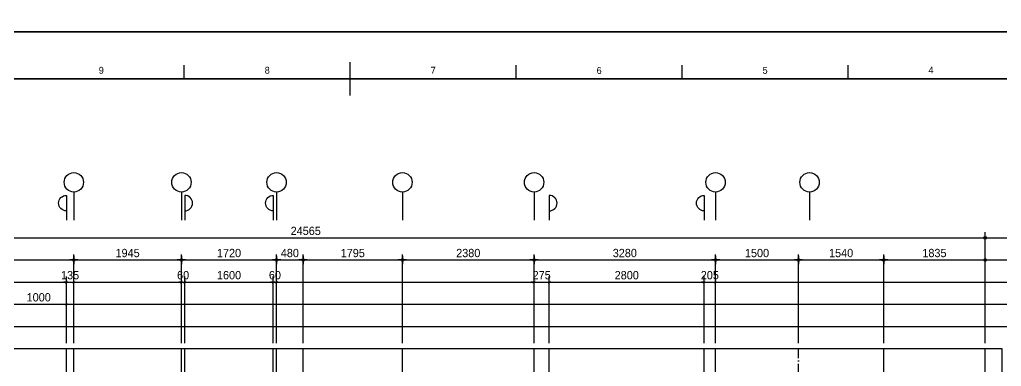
# Model space of a CAD drawing. Header units: millimetres. Extents: x -24416 to 92204, y -190080 to 23760.
# Drawn here: x 15074 to 32821, y -77325 to -71060 of the extents above; entities that cross this region are included whole.
import ezdxf
from ezdxf.enums import TextEntityAlignment as Align

# ---------------------------------------------------------------- set-up
doc = ezdxf.new("R2010")
doc.units = ezdxf.units.MM
doc.header["$LTSCALE"] = 50
doc.linetypes.add('AUDIT_D_220706163347-0', pattern=[0])
doc.linetypes.add('CEN', pattern=[62, 60, -1, 0, -1])
doc.layers.get('defpoints').update_dxf_attribs({"color": 139})
for name, color, linetype in [('A-치수', 7, 'AUDIT_D_220706163347-0'), ('AA-BORD-FORM', 7, 'Continuous'), ('AA-BORD-TEXT', 3, 'Continuous'), ('AA-XXXX-DIMS', 7, 'Continuous'), ('CEN_CON', 1, 'CEN'), ('DIM', 7, 'AUDIT_D_220706163347-0')]:
    doc.layers.add(name, color=color, linetype=linetype)
doc.layers.add('AA-XXXX-MC', color=153, linetype='AUDIT_D_220706163347-0', plot=False)
doc.styles.add('HAUD01', font='Dotum.ttf')
doc.styles.add('맑은고딕', font='malgun.ttf', dxfattribs={"width": 0.9})
doc.dimstyles.new('DIM-50', dxfattribs={"dimscale": 50, "dimtxt": 3, "dimasz": 1, "dimexe": 2, "dimexo": 2, "dimgap": 1, "dimtad": 1, "dimdec": 0, "dimzin": 0, "dimdsep": 46, "dimtxsty": '맑은고딕', "dimblk1": 'DIMDOT', "dimblk2": 'DIMDOT', "dimsah": 1, "dimcen": 0.09, "dimdle": 2, "dimclrd": 7, "dimclre": 7, "dimclrt": 3, "dimadec": 0, "dimazin": 0, "dimtfac": 1, "dimtdec": 0, "dimtix": 1, "dimtmove": 2, "dimatfit": 3, "dimldrblk": 'DIMDOT', "dimfxl": 1, "dimtolj": 1, "dimtzin": 0, "dimarcsym": 0})
doc.dimstyles.new('MCDIM-50', dxfattribs={"dimscale": 50, "dimtxt": 3, "dimasz": 1, "dimexe": 2, "dimexo": 2, "dimgap": 1, "dimtad": 1, "dimdec": 0, "dimzin": 0, "dimdsep": 46, "dimtxsty": '맑은고딕', "dimblk1": 'ARCHTICK', "dimblk2": 'ARCHTICK', "dimsah": 1, "dimcen": 0.09, "dimdle": 2, "dimclrd": 7, "dimclre": 7, "dimclrt": 3, "dimadec": 0, "dimazin": 0, "dimtfac": 1, "dimtdec": 0, "dimtix": 1, "dimtmove": 2, "dimatfit": 3, "dimldrblk": 'ARCHTICK', "dimfxl": 1, "dimtolj": 1, "dimtzin": 0, "dimarcsym": 0})

# ---------------------------------------------------------------- blocks, each defined once
blk = doc.blocks.new('_ArchTick')
at = {"color": 0, "linetype": 'ByBlock', "const_width": 0.15}
blk.add_lwpolyline([(-0.5, -0.5), (0.5, 0.5)], dxfattribs=at)
blk = doc.blocks.new('*D43')
at = {"layer": 'defpoints', "color": 0, "linetype": 'ByBlock', "transparency": 16777216}
for p in [(15919, -99963), (14919, -100763), (15919, -100763)]:
    blk.add_point(p, dxfattribs=at)
at = {"layer": 'DIM', "color": 7, "linetype": 'ByBlock', "lineweight": -2, "transparency": 16777216}
for p, q in [((14919, -100663), (14919, -99863)), ((15919, -100663), (15919, -99863)), ((14819, -99963), (16019, -99963))]:
    blk.add_line(p, q, dxfattribs=at)
at = {"layer": 'DIM', "color": 7, "linetype": 'ByBlock', "lineweight": -2, "transparency": 16777216, "xscale": 50, "yscale": 50, "zscale": 50, "rotation": 180}
blk.add_blockref('_ArchTick', (14919, -99963), dxfattribs=at)
at = {"layer": 'DIM', "color": 7, "linetype": 'ByBlock', "lineweight": -2, "transparency": 16777216, "xscale": 50, "yscale": 50, "zscale": 50}
blk.add_blockref('_ArchTick', (15919, -99963), dxfattribs=at)
at = {"layer": 'DIM', "color": 3, "linetype": 'ByBlock', "transparency": 16777216, "insert": (15419, -99838), "char_height": 150, "attachment_point": 5, "style": 'HAUD01'}
blk.add_mtext('\\A1;1000', dxfattribs=at)
blk = doc.blocks.new('중심')
at = {"layer": 'DIM'}
blk.add_line((-350, 0), (0, 0), dxfattribs=at)
blk.add_circle((-470, 0), 120, dxfattribs=at)
blk = doc.blocks.new('DIMDOT')
at = {"layer": 'AA-XXXX-DIMS'}
for p, q in [((-1.5, 0), (1.5, 0)), ((0, -1.5), (0, 1.5))]:
    blk.add_line(p, q, dxfattribs=at)
for radius in [0.5, 0.25]:
    blk.add_circle((0, 0), radius, dxfattribs=at)
blk = doc.blocks.new('*D107')
at = {"layer": 'defpoints', "color": 0, "transparency": 16777216}
for p in [(16054, -99163), (12514, -100763), (16054, -100763)]:
    blk.add_point(p, dxfattribs=at)
at = {"layer": 'DIM', "color": 7, "lineweight": -2, "transparency": 16777216}
for p, q in [((12514, -100663), (12514, -99063)), ((12564, -99163), (16004, -99163)), ((16054, -100663), (16054, -99063))]:
    blk.add_line(p, q, dxfattribs=at)
at = {"layer": 'DIM', "color": 7, "lineweight": -2, "transparency": 16777216, "xscale": 50, "yscale": 50, "zscale": 50, "rotation": 180}
blk.add_blockref('DIMDOT', (12514, -99163), dxfattribs=at)
at = {"layer": 'DIM', "color": 7, "lineweight": -2, "transparency": 16777216, "xscale": 50, "yscale": 50, "zscale": 50}
blk.add_blockref('DIMDOT', (16054, -99163), dxfattribs=at)
at = {"layer": 'DIM', "color": 3, "transparency": 16777216, "insert": (14284, -99038), "char_height": 150, "attachment_point": 5, "style": 'HAUD01'}
blk.add_mtext('\\A1;3540', dxfattribs=at)
blk = doc.blocks.new('*D108')
at = {"layer": 'defpoints', "color": 0, "transparency": 16777216}
for p in [(17999, -99163), (16054, -100763), (17999, -100763)]:
    blk.add_point(p, dxfattribs=at)
at = {"layer": 'DIM', "color": 7, "lineweight": -2, "transparency": 16777216}
for p, q in [((16054, -100663), (16054, -99063)), ((16104, -99163), (17949, -99163)), ((17999, -100663), (17999, -99063))]:
    blk.add_line(p, q, dxfattribs=at)
at = {"layer": 'DIM', "color": 7, "lineweight": -2, "transparency": 16777216, "xscale": 50, "yscale": 50, "zscale": 50, "rotation": 180}
blk.add_blockref('DIMDOT', (16054, -99163), dxfattribs=at)
at = {"layer": 'DIM', "color": 7, "lineweight": -2, "transparency": 16777216, "xscale": 50, "yscale": 50, "zscale": 50}
blk.add_blockref('DIMDOT', (17999, -99163), dxfattribs=at)
at = {"layer": 'DIM', "color": 3, "transparency": 16777216, "insert": (17026, -99038), "char_height": 150, "attachment_point": 5, "style": 'HAUD01'}
blk.add_mtext('\\A1;1945', dxfattribs=at)
blk = doc.blocks.new('*D109')
at = {"layer": 'defpoints', "color": 0, "transparency": 16777216}
for p in [(19719, -99163), (17999, -100763), (19719, -100763)]:
    blk.add_point(p, dxfattribs=at)
at = {"layer": 'DIM', "color": 7, "lineweight": -2, "transparency": 16777216}
for p, q in [((17999, -100663), (17999, -99063)), ((18049, -99163), (19669, -99163)), ((19719, -100663), (19719, -99063))]:
    blk.add_line(p, q, dxfattribs=at)
at = {"layer": 'DIM', "color": 7, "lineweight": -2, "transparency": 16777216, "xscale": 50, "yscale": 50, "zscale": 50, "rotation": 180}
blk.add_blockref('DIMDOT', (17999, -99163), dxfattribs=at)
at = {"layer": 'DIM', "color": 7, "lineweight": -2, "transparency": 16777216, "xscale": 50, "yscale": 50, "zscale": 50}
blk.add_blockref('DIMDOT', (19719, -99163), dxfattribs=at)
at = {"layer": 'DIM', "color": 3, "transparency": 16777216, "insert": (18859, -99038), "char_height": 150, "attachment_point": 5, "style": 'HAUD01'}
blk.add_mtext('\\A1;1720', dxfattribs=at)
blk = doc.blocks.new('*D110')
at = {"layer": 'defpoints', "color": 0, "transparency": 16777216}
for p in [(20199, -99163), (19719, -100763), (20199, -100763)]:
    blk.add_point(p, dxfattribs=at)
at = {"layer": 'DIM', "color": 7, "lineweight": -2, "transparency": 16777216}
for p, q in [((19719, -100663), (19719, -99063)), ((19769, -99163), (20149, -99163)), ((20199, -100663), (20199, -99063))]:
    blk.add_line(p, q, dxfattribs=at)
at = {"layer": 'DIM', "color": 7, "lineweight": -2, "transparency": 16777216, "xscale": 50, "yscale": 50, "zscale": 50, "rotation": 180}
blk.add_blockref('DIMDOT', (19719, -99163), dxfattribs=at)
at = {"layer": 'DIM', "color": 7, "lineweight": -2, "transparency": 16777216, "xscale": 50, "yscale": 50, "zscale": 50}
blk.add_blockref('DIMDOT', (20199, -99163), dxfattribs=at)
at = {"layer": 'DIM', "color": 3, "transparency": 16777216, "insert": (19959, -99038), "char_height": 150, "attachment_point": 5, "style": 'HAUD01'}
blk.add_mtext('\\A1;480', dxfattribs=at)
blk = doc.blocks.new('*D111')
at = {"layer": 'defpoints', "color": 0, "transparency": 16777216}
for p in [(21994, -99163), (20199, -100763), (21994, -100763)]:
    blk.add_point(p, dxfattribs=at)
at = {"layer": 'DIM', "color": 7, "lineweight": -2, "transparency": 16777216}
for p, q in [((20199, -100663), (20199, -99063)), ((20249, -99163), (21944, -99163)), ((21994, -100663), (21994, -99063))]:
    blk.add_line(p, q, dxfattribs=at)
at = {"layer": 'DIM', "color": 7, "lineweight": -2, "transparency": 16777216, "xscale": 50, "yscale": 50, "zscale": 50, "rotation": 180}
blk.add_blockref('DIMDOT', (20199, -99163), dxfattribs=at)
at = {"layer": 'DIM', "color": 7, "lineweight": -2, "transparency": 16777216, "xscale": 50, "yscale": 50, "zscale": 50}
blk.add_blockref('DIMDOT', (21994, -99163), dxfattribs=at)
at = {"layer": 'DIM', "color": 3, "transparency": 16777216, "insert": (21096, -99038), "char_height": 150, "attachment_point": 5, "style": 'HAUD01'}
blk.add_mtext('\\A1;1795', dxfattribs=at)
blk = doc.blocks.new('*D112')
at = {"layer": 'defpoints', "color": 0, "transparency": 16777216}
for p in [(24374, -99163), (21994, -100763), (24374, -100763)]:
    blk.add_point(p, dxfattribs=at)
at = {"layer": 'DIM', "color": 7, "lineweight": -2, "transparency": 16777216}
for p, q in [((21994, -100663), (21994, -99063)), ((22044, -99163), (24324, -99163)), ((24374, -100663), (24374, -99063))]:
    blk.add_line(p, q, dxfattribs=at)
at = {"layer": 'DIM', "color": 7, "lineweight": -2, "transparency": 16777216, "xscale": 50, "yscale": 50, "zscale": 50, "rotation": 180}
blk.add_blockref('DIMDOT', (21994, -99163), dxfattribs=at)
at = {"layer": 'DIM', "color": 7, "lineweight": -2, "transparency": 16777216, "xscale": 50, "yscale": 50, "zscale": 50}
blk.add_blockref('DIMDOT', (24374, -99163), dxfattribs=at)
at = {"layer": 'DIM', "color": 3, "transparency": 16777216, "insert": (23184, -99038), "char_height": 150, "attachment_point": 5, "style": 'HAUD01'}
blk.add_mtext('\\A1;2380', dxfattribs=at)
blk = doc.blocks.new('*D113')
at = {"layer": 'defpoints', "color": 0, "transparency": 16777216}
for p in [(27654, -99163), (24374, -100763), (27654, -100763)]:
    blk.add_point(p, dxfattribs=at)
at = {"layer": 'DIM', "color": 7, "lineweight": -2, "transparency": 16777216}
for p, q in [((24374, -100663), (24374, -99063)), ((24424, -99163), (27604, -99163)), ((27654, -100663), (27654, -99063))]:
    blk.add_line(p, q, dxfattribs=at)
at = {"layer": 'DIM', "color": 7, "lineweight": -2, "transparency": 16777216, "xscale": 50, "yscale": 50, "zscale": 50, "rotation": 180}
blk.add_blockref('DIMDOT', (24374, -99163), dxfattribs=at)
at = {"layer": 'DIM', "color": 7, "lineweight": -2, "transparency": 16777216, "xscale": 50, "yscale": 50, "zscale": 50}
blk.add_blockref('DIMDOT', (27654, -99163), dxfattribs=at)
at = {"layer": 'DIM', "color": 3, "transparency": 16777216, "insert": (26014, -99038), "char_height": 150, "attachment_point": 5, "style": 'HAUD01'}
blk.add_mtext('\\A1;3280', dxfattribs=at)
blk = doc.blocks.new('*D114')
at = {"layer": 'defpoints', "color": 0, "transparency": 16777216}
for p in [(29154, -99163), (27654, -100763), (29154, -100763)]:
    blk.add_point(p, dxfattribs=at)
at = {"layer": 'DIM', "color": 7, "lineweight": -2, "transparency": 16777216}
for p, q in [((27654, -100663), (27654, -99063)), ((27704, -99163), (29104, -99163)), ((29154, -100663), (29154, -99063))]:
    blk.add_line(p, q, dxfattribs=at)
at = {"layer": 'DIM', "color": 7, "lineweight": -2, "transparency": 16777216, "xscale": 50, "yscale": 50, "zscale": 50, "rotation": 180}
blk.add_blockref('DIMDOT', (27654, -99163), dxfattribs=at)
at = {"layer": 'DIM', "color": 7, "lineweight": -2, "transparency": 16777216, "xscale": 50, "yscale": 50, "zscale": 50}
blk.add_blockref('DIMDOT', (29154, -99163), dxfattribs=at)
at = {"layer": 'DIM', "color": 3, "transparency": 16777216, "insert": (28404, -99038), "char_height": 150, "attachment_point": 5, "style": 'HAUD01'}
blk.add_mtext('\\A1;1500', dxfattribs=at)
blk = doc.blocks.new('*D115')
at = {"layer": 'defpoints', "color": 0, "transparency": 16777216}
for p in [(30694, -99163), (29154, -100763), (30694, -100763)]:
    blk.add_point(p, dxfattribs=at)
at = {"layer": 'DIM', "color": 7, "lineweight": -2, "transparency": 16777216}
for p, q in [((29154, -100663), (29154, -99063)), ((29204, -99163), (30644, -99163)), ((30694, -100663), (30694, -99063))]:
    blk.add_line(p, q, dxfattribs=at)
at = {"layer": 'DIM', "color": 7, "lineweight": -2, "transparency": 16777216, "xscale": 50, "yscale": 50, "zscale": 50, "rotation": 180}
blk.add_blockref('DIMDOT', (29154, -99163), dxfattribs=at)
at = {"layer": 'DIM', "color": 7, "lineweight": -2, "transparency": 16777216, "xscale": 50, "yscale": 50, "zscale": 50}
blk.add_blockref('DIMDOT', (30694, -99163), dxfattribs=at)
at = {"layer": 'DIM', "color": 3, "transparency": 16777216, "insert": (29924, -99038), "char_height": 150, "attachment_point": 5, "style": 'HAUD01'}
blk.add_mtext('\\A1;1540', dxfattribs=at)
blk = doc.blocks.new('*D116')
at = {"layer": 'defpoints', "color": 0, "transparency": 16777216}
for p in [(32529, -99163), (30694, -100763), (32529, -100763)]:
    blk.add_point(p, dxfattribs=at)
at = {"layer": 'DIM', "color": 7, "lineweight": -2, "transparency": 16777216}
for p, q in [((30694, -100663), (30694, -99063)), ((30744, -99163), (32479, -99163)), ((32529, -100663), (32529, -99063))]:
    blk.add_line(p, q, dxfattribs=at)
at = {"layer": 'DIM', "color": 7, "lineweight": -2, "transparency": 16777216, "xscale": 50, "yscale": 50, "zscale": 50, "rotation": 180}
blk.add_blockref('DIMDOT', (30694, -99163), dxfattribs=at)
at = {"layer": 'DIM', "color": 7, "lineweight": -2, "transparency": 16777216, "xscale": 50, "yscale": 50, "zscale": 50}
blk.add_blockref('DIMDOT', (32529, -99163), dxfattribs=at)
at = {"layer": 'DIM', "color": 3, "transparency": 16777216, "insert": (31611, -99038), "char_height": 150, "attachment_point": 5, "style": 'HAUD01'}
blk.add_mtext('\\A1;1835', dxfattribs=at)
blk = doc.blocks.new('*D117')
at = {"layer": 'defpoints', "color": 0, "transparency": 16777216}
for p in [(32529, -98763), (7964, -100763), (32529, -100763)]:
    blk.add_point(p, dxfattribs=at)
at = {"layer": 'DIM', "color": 7, "lineweight": -2, "transparency": 16777216}
for p, q in [((7964, -100663), (7964, -98663)), ((32529, -100663), (32529, -98663)), ((8014, -98763), (32479, -98763))]:
    blk.add_line(p, q, dxfattribs=at)
at = {"layer": 'DIM', "color": 7, "lineweight": -2, "transparency": 16777216, "xscale": 50, "yscale": 50, "zscale": 50, "rotation": 180}
blk.add_blockref('DIMDOT', (7964, -98763), dxfattribs=at)
at = {"layer": 'DIM', "color": 7, "lineweight": -2, "transparency": 16777216, "xscale": 50, "yscale": 50, "zscale": 50}
blk.add_blockref('DIMDOT', (32529, -98763), dxfattribs=at)
at = {"layer": 'DIM', "color": 3, "transparency": 16777216, "insert": (20246, -98638), "char_height": 150, "attachment_point": 5, "style": 'HAUD01'}
blk.add_mtext('\\A1;24565', dxfattribs=at)
blk = doc.blocks.new('*D122')
at = {"layer": 'defpoints', "color": 0, "linetype": 'ByBlock', "transparency": 16777216}
for p in [(15919, -99563), (12719, -100763), (15919, -100763)]:
    blk.add_point(p, dxfattribs=at)
at = {"layer": 'DIM', "color": 7, "linetype": 'ByBlock', "lineweight": -2, "transparency": 16777216}
for p, q in [((12719, -100663), (12719, -99463)), ((15919, -100663), (15919, -99463)), ((12619, -99563), (16019, -99563))]:
    blk.add_line(p, q, dxfattribs=at)
at = {"layer": 'DIM', "color": 7, "linetype": 'ByBlock', "lineweight": -2, "transparency": 16777216, "xscale": 50, "yscale": 50, "zscale": 50, "rotation": 180}
blk.add_blockref('_ArchTick', (12719, -99563), dxfattribs=at)
at = {"layer": 'DIM', "color": 7, "linetype": 'ByBlock', "lineweight": -2, "transparency": 16777216, "xscale": 50, "yscale": 50, "zscale": 50}
blk.add_blockref('_ArchTick', (15919, -99563), dxfattribs=at)
at = {"layer": 'DIM', "color": 3, "linetype": 'ByBlock', "transparency": 16777216, "insert": (14319, -99438), "char_height": 150, "attachment_point": 5, "style": 'HAUD01'}
blk.add_mtext('\\A1;3200', dxfattribs=at)
blk = doc.blocks.new('*D123')
at = {"layer": 'defpoints', "color": 0, "linetype": 'ByBlock', "transparency": 16777216}
for p in [(16054, -99563), (15919, -100763), (16054, -100763)]:
    blk.add_point(p, dxfattribs=at)
at = {"layer": 'DIM', "color": 7, "linetype": 'ByBlock', "lineweight": -2, "transparency": 16777216}
for p, q in [((15919, -100663), (15919, -99463)), ((16054, -100663), (16054, -99463)), ((15919, -99563), (15869, -99563)), ((15919, -99563), (16054, -99563)), ((16054, -99563), (16104, -99563))]:
    blk.add_line(p, q, dxfattribs=at)
at = {"layer": 'DIM', "color": 7, "linetype": 'ByBlock', "lineweight": -2, "transparency": 16777216, "xscale": 50, "yscale": 50, "zscale": 50}
blk.add_blockref('_ArchTick', (15919, -99563), dxfattribs=at)
at = {"layer": 'DIM', "color": 7, "linetype": 'ByBlock', "lineweight": -2, "transparency": 16777216, "xscale": 50, "yscale": 50, "zscale": 50, "rotation": 180}
blk.add_blockref('_ArchTick', (16054, -99563), dxfattribs=at)
at = {"layer": 'DIM', "color": 3, "linetype": 'ByBlock', "transparency": 16777216, "insert": (15986, -99438), "char_height": 150, "attachment_point": 5, "style": 'HAUD01'}
blk.add_mtext('\\A1;135', dxfattribs=at)
blk = doc.blocks.new('*D124')
at = {"layer": 'defpoints', "color": 0, "linetype": 'ByBlock', "transparency": 16777216}
for p in [(18059, -99563), (17999, -100763), (18059, -100763)]:
    blk.add_point(p, dxfattribs=at)
at = {"layer": 'DIM', "color": 7, "linetype": 'ByBlock', "lineweight": -2, "transparency": 16777216}
for p, q in [((17999, -100663), (17999, -99463)), ((18059, -100663), (18059, -99463)), ((17999, -99563), (17949, -99563)), ((17999, -99563), (18059, -99563)), ((18059, -99563), (18109, -99563))]:
    blk.add_line(p, q, dxfattribs=at)
at = {"layer": 'DIM', "color": 7, "linetype": 'ByBlock', "lineweight": -2, "transparency": 16777216, "xscale": 50, "yscale": 50, "zscale": 50}
blk.add_blockref('_ArchTick', (17999, -99563), dxfattribs=at)
at = {"layer": 'DIM', "color": 7, "linetype": 'ByBlock', "lineweight": -2, "transparency": 16777216, "xscale": 50, "yscale": 50, "zscale": 50, "rotation": 180}
blk.add_blockref('_ArchTick', (18059, -99563), dxfattribs=at)
at = {"layer": 'DIM', "color": 3, "linetype": 'ByBlock', "transparency": 16777216, "insert": (18029, -99438), "char_height": 150, "attachment_point": 5, "style": 'HAUD01'}
blk.add_mtext('\\A1;60', dxfattribs=at)
blk = doc.blocks.new('*D125')
at = {"layer": 'defpoints', "color": 0, "linetype": 'ByBlock', "transparency": 16777216}
for p in [(19659, -99563), (18059, -100763), (19659, -100763)]:
    blk.add_point(p, dxfattribs=at)
at = {"layer": 'DIM', "color": 7, "linetype": 'ByBlock', "lineweight": -2, "transparency": 16777216}
for p, q in [((18059, -100663), (18059, -99463)), ((19659, -100663), (19659, -99463)), ((17959, -99563), (19759, -99563))]:
    blk.add_line(p, q, dxfattribs=at)
at = {"layer": 'DIM', "color": 7, "linetype": 'ByBlock', "lineweight": -2, "transparency": 16777216, "xscale": 50, "yscale": 50, "zscale": 50, "rotation": 180}
blk.add_blockref('_ArchTick', (18059, -99563), dxfattribs=at)
at = {"layer": 'DIM', "color": 7, "linetype": 'ByBlock', "lineweight": -2, "transparency": 16777216, "xscale": 50, "yscale": 50, "zscale": 50}
blk.add_blockref('_ArchTick', (19659, -99563), dxfattribs=at)
at = {"layer": 'DIM', "color": 3, "linetype": 'ByBlock', "transparency": 16777216, "insert": (18859, -99438), "char_height": 150, "attachment_point": 5, "style": 'HAUD01'}
blk.add_mtext('\\A1;1600', dxfattribs=at)
blk = doc.blocks.new('*D126')
at = {"layer": 'defpoints', "color": 0, "linetype": 'ByBlock', "transparency": 16777216}
for p in [(19719, -99563), (19659, -100763), (19719, -100763)]:
    blk.add_point(p, dxfattribs=at)
at = {"layer": 'DIM', "color": 7, "linetype": 'ByBlock', "lineweight": -2, "transparency": 16777216}
for p, q in [((19659, -100663), (19659, -99463)), ((19719, -100663), (19719, -99463)), ((19659, -99563), (19609, -99563)), ((19659, -99563), (19719, -99563)), ((19719, -99563), (19769, -99563))]:
    blk.add_line(p, q, dxfattribs=at)
at = {"layer": 'DIM', "color": 7, "linetype": 'ByBlock', "lineweight": -2, "transparency": 16777216, "xscale": 50, "yscale": 50, "zscale": 50}
blk.add_blockref('_ArchTick', (19659, -99563), dxfattribs=at)
at = {"layer": 'DIM', "color": 7, "linetype": 'ByBlock', "lineweight": -2, "transparency": 16777216, "xscale": 50, "yscale": 50, "zscale": 50, "rotation": 180}
blk.add_blockref('_ArchTick', (19719, -99563), dxfattribs=at)
at = {"layer": 'DIM', "color": 3, "linetype": 'ByBlock', "transparency": 16777216, "insert": (19689, -99438), "char_height": 150, "attachment_point": 5, "style": 'HAUD01'}
blk.add_mtext('\\A1;60', dxfattribs=at)
blk = doc.blocks.new('*D127')
at = {"layer": 'defpoints', "color": 0, "linetype": 'ByBlock', "transparency": 16777216}
for p in [(24649, -99563), (24374, -100763), (24649, -100763)]:
    blk.add_point(p, dxfattribs=at)
at = {"layer": 'DIM', "color": 7, "linetype": 'ByBlock', "lineweight": -2, "transparency": 16777216}
for p, q in [((24374, -100663), (24374, -99463)), ((24649, -100663), (24649, -99463)), ((24374, -99563), (24324, -99563)), ((24374, -99563), (24649, -99563)), ((24649, -99563), (24699, -99563))]:
    blk.add_line(p, q, dxfattribs=at)
at = {"layer": 'DIM', "color": 7, "linetype": 'ByBlock', "lineweight": -2, "transparency": 16777216, "xscale": 50, "yscale": 50, "zscale": 50}
blk.add_blockref('_ArchTick', (24374, -99563), dxfattribs=at)
at = {"layer": 'DIM', "color": 7, "linetype": 'ByBlock', "lineweight": -2, "transparency": 16777216, "xscale": 50, "yscale": 50, "zscale": 50, "rotation": 180}
blk.add_blockref('_ArchTick', (24649, -99563), dxfattribs=at)
at = {"layer": 'DIM', "color": 3, "linetype": 'ByBlock', "transparency": 16777216, "insert": (24511, -99438), "char_height": 150, "attachment_point": 5, "style": 'HAUD01'}
blk.add_mtext('\\A1;275', dxfattribs=at)
blk = doc.blocks.new('*D128')
at = {"layer": 'defpoints', "color": 0, "linetype": 'ByBlock', "transparency": 16777216}
for p in [(27449, -99563), (24649, -100763), (27449, -100763)]:
    blk.add_point(p, dxfattribs=at)
at = {"layer": 'DIM', "color": 7, "linetype": 'ByBlock', "lineweight": -2, "transparency": 16777216}
for p, q in [((24649, -100663), (24649, -99463)), ((27449, -100663), (27449, -99463)), ((24549, -99563), (27549, -99563))]:
    blk.add_line(p, q, dxfattribs=at)
at = {"layer": 'DIM', "color": 7, "linetype": 'ByBlock', "lineweight": -2, "transparency": 16777216, "xscale": 50, "yscale": 50, "zscale": 50, "rotation": 180}
blk.add_blockref('_ArchTick', (24649, -99563), dxfattribs=at)
at = {"layer": 'DIM', "color": 7, "linetype": 'ByBlock', "lineweight": -2, "transparency": 16777216, "xscale": 50, "yscale": 50, "zscale": 50}
blk.add_blockref('_ArchTick', (27449, -99563), dxfattribs=at)
at = {"layer": 'DIM', "color": 3, "linetype": 'ByBlock', "transparency": 16777216, "insert": (26049, -99438), "char_height": 150, "attachment_point": 5, "style": 'HAUD01'}
blk.add_mtext('\\A1;2800', dxfattribs=at)
blk = doc.blocks.new('*D129')
at = {"layer": 'defpoints', "color": 0, "linetype": 'ByBlock', "transparency": 16777216}
for p in [(27654, -99563), (27449, -100763), (27654, -100763)]:
    blk.add_point(p, dxfattribs=at)
at = {"layer": 'DIM', "color": 7, "linetype": 'ByBlock', "lineweight": -2, "transparency": 16777216}
for p, q in [((27449, -100663), (27449, -99463)), ((27654, -100663), (27654, -99463)), ((27449, -99563), (27399, -99563)), ((27449, -99563), (27654, -99563)), ((27654, -99563), (27704, -99563))]:
    blk.add_line(p, q, dxfattribs=at)
at = {"layer": 'DIM', "color": 7, "linetype": 'ByBlock', "lineweight": -2, "transparency": 16777216, "xscale": 50, "yscale": 50, "zscale": 50}
blk.add_blockref('_ArchTick', (27449, -99563), dxfattribs=at)
at = {"layer": 'DIM', "color": 7, "linetype": 'ByBlock', "lineweight": -2, "transparency": 16777216, "xscale": 50, "yscale": 50, "zscale": 50, "rotation": 180}
blk.add_blockref('_ArchTick', (27654, -99563), dxfattribs=at)
at = {"layer": 'DIM', "color": 3, "linetype": 'ByBlock', "transparency": 16777216, "insert": (27551, -99438), "char_height": 150, "attachment_point": 5, "style": 'HAUD01'}
blk.add_mtext('\\A1;205', dxfattribs=at)
blk = doc.blocks.new('XR-FORM 청주월명')
at = {"layer": 'AA-BORD-FORM', "color": 2}
for p, q in [((421, 571), (421, 583)), ((361, 577), (361, 582)), ((481, 577), (481, 582)), ((541, 577), (541, 582)), ((601, 577), (601, 582))]:
    blk.add_line(p, q, dxfattribs=at)
at = {"layer": 'AA-BORD-FORM', "color": 1}
blk.add_lwpolyline([(0, 0), (841, 0), (841, 594), (0, 594)], close=True, dxfattribs=at)
at = {"layer": 'AA-BORD-FORM', "color": 2, "const_width": 0.682}
blk.add_lwpolyline([(21, 17), (21, 577), (821, 577), (821, 17)], close=True, dxfattribs=at)
at = {"layer": 'AA-BORD-TEXT', "color": 7, "style": 'HAUD01'}
for s, p in [('9', (331, 580.1)), ('8', (391, 580.1)), ('7', (451, 580.1)), ('6', (511, 580.02)), ('5', (571, 580.09)), ('4', (631, 580.19))]:
    blk.add_text(s, height=2.5, dxfattribs=at).set_placement(p, align=Align.MIDDLE_CENTER)
blk = doc.blocks.new('DIM-1108')
at = {"layer": 'DIM'}
for points in [[(15918.9, -98274.9, -1), (15918.9, -97994.9), (15918.9, -98444.9)], [(18058.9, -98274.9, 1), (18058.9, -97994.9), (18058.9, -98444.9)], [(19658.9, -98274.9, -1), (19658.9, -97994.9), (19658.9, -98444.9)], [(24648.9, -98274.9, 1), (24648.9, -97994.9), (24648.9, -98444.9)], [(27448.9, -98274.9, -1), (27448.9, -97994.9), (27448.9, -98444.9)]]:
    blk.add_lwpolyline(points, format="xyb", dxfattribs=at)
at = {"layer": 'A-치수', "xscale": 1.458333333333333, "yscale": 1.458333333333333, "zscale": 1.458333333333333, "rotation": 270}
for p in [(16053.9, -98444.9), (17998.9, -98444.9), (19718.9, -98444.9), (21993.9, -98444.9), (24373.9, -98444.9), (27653.9, -98444.9), (29353.9, -98444.9)]:
    blk.add_blockref('중심', p, dxfattribs=at)
at = {"layer": 'DIM'}
for base, p1, p2, picture, middle in [((32528.9, -98763.4), (7963.9, -100763.4), (32528.9, -100763.4), '*D117', (20246.4, -98638.3)), ((16053.9, -99163.4), (12513.9, -100763.4), (16053.9, -100763.4), '*D107', (14283.9, -99038.3)), ((17998.9, -99163.4), (16053.9, -100763.4), (17998.9, -100763.4), '*D108', (17026.4, -99038.3)), ((19718.9, -99163.4), (17998.9, -100763.4), (19718.9, -100763.4), '*D109', (18858.9, -99038.3)), ((20198.9, -99163.4), (19718.9, -100763.4), (20198.9, -100763.4), '*D110', (19958.9, -99038.3)), ((21993.9, -99163.4), (20198.9, -100763.4), (21993.9, -100763.4), '*D111', (21096.4, -99038.3)), ((24373.9, -99163.4), (21993.9, -100763.4), (24373.9, -100763.4), '*D112', (23183.9, -99038.3)), ((27653.9, -99163.4), (24373.9, -100763.4), (27653.9, -100763.4), '*D113', (26013.9, -99038.3)), ((29153.9, -99163.4), (27653.9, -100763.4), (29153.9, -100763.4), '*D114', (28403.9, -99038.3)), ((30693.9, -99163.4), (29153.9, -100763.4), (30693.9, -100763.4), '*D115', (29923.9, -99038.3)), ((32528.9, -99163.4), (30693.9, -100763.4), (32528.9, -100763.4), '*D116', (31611.4, -99038.3))]:
    dim = blk.add_linear_dim(base=base, p1=p1, p2=p2, dimstyle='DIM-50', override={"dimscale": 50, "dimtxsty": 'HAUD01'}, dxfattribs=at)
    dim.commit()
    dim.dimension.update_dxf_attribs({"geometry": picture, "text_midpoint": middle})
at = {"layer": 'DIM', "linetype": 'ByBlock'}
for base, p1, p2, picture, middle in [((15918.9, -99563.4), (12718.9, -100763.4), (15918.9, -100763.4), '*D122', (14318.9, -99438.3)), ((16053.9, -99563.4), (15918.9, -100763.4), (16053.9, -100763.4), '*D123', (15986.4, -99438.3)), ((18058.9, -99563.4), (17998.9, -100763.4), (18058.9, -100763.4), '*D124', (18028.9, -99438.3)), ((19658.9, -99563.4), (18058.9, -100763.4), (19658.9, -100763.4), '*D125', (18858.9, -99438.3)), ((19718.9, -99563.4), (19658.9, -100763.4), (19718.9, -100763.4), '*D126', (19688.9, -99438.3)), ((24648.9, -99563.4), (24373.9, -100763.4), (24648.9, -100763.4), '*D127', (24511.4, -99438.3)), ((27448.9, -99563.4), (24648.9, -100763.4), (27448.9, -100763.4), '*D128', (26048.9, -99438.3)), ((27653.9, -99563.4), (27448.9, -100763.4), (27653.9, -100763.4), '*D129', (27551.4, -99438.3)), ((15918.9, -99963.4), (14918.9, -100763.4), (15918.9, -100763.4), '*D43', (15418.9, -99838.3))]:
    dim = blk.add_linear_dim(base=base, p1=p1, p2=p2, dimstyle='MCDIM-50', override={"dimtxsty": 'HAUD01'}, dxfattribs=at)
    dim.commit()
    dim.dimension.update_dxf_attribs({"geometry": picture, "text_midpoint": middle})

msp = doc.modelspace()

# ---------------------------------------------------------------- linework, layer by layer
at = {"layer": 'AA-XXXX-MC'}
for p, q in [((15919, -82888), (15919, -77003)), ((18059, -86158), (18059, -77003)), ((19659, -86198), (19659, -77003)), ((24649, -78068), (24649, -77003)), ((27449, -78068), (27449, -77003))]:
    msp.add_line(p, q, dxfattribs=at)
at = {"layer": 'CEN_CON'}
for p, q in [((16054, -82888), (16054, -77003)), ((17999, -86158), (17999, -77003)), ((19719, -86198), (19719, -77003)), ((20199, -86198), (20199, -77003)), ((21994, -84883), (21994, -77003)), ((24374, -78068), (24374, -77003)), ((27654, -78068), (27654, -77003)), ((29154, -80278), (29154, -77003)), ((30694, -79388), (30694, -77003)), ((32529, -78068), (32529, -77003))]:
    msp.add_line(p, q, dxfattribs=at)
at = {"layer": 'defpoints'}
for points in [[(4504, -75003), (34829, -75003), (34829, -95523), (4504, -95523)], [(4904, -75403), (34429, -75403), (34429, -95123), (4904, -95123)], [(5304, -75803), (34029, -75803), (34029, -94723), (5304, -94723)], [(5704, -76203), (33629, -76203), (33629, -94323), (5704, -94323)], [(6104, -76603), (33229, -76603), (33229, -93923), (6104, -93923)], [(6504, -77003), (32829, -77003), (32829, -93523), (6504, -93523)]]:
    msp.add_lwpolyline(points, close=True, dxfattribs=at)

# ---------------------------------------------------------------- block references
msp.add_blockref('DIM-1108', (0, 23760))
for p, xscale, yscale, zscale in [((0, -71280), 40, 40, 40), ((0, -100980), 50, 50, 50)]:
    msp.add_blockref('XR-FORM 청주월명', p, dxfattribs=dict(xscale=xscale, yscale=yscale, zscale=zscale))

doc.saveas('drawing.dxf')
